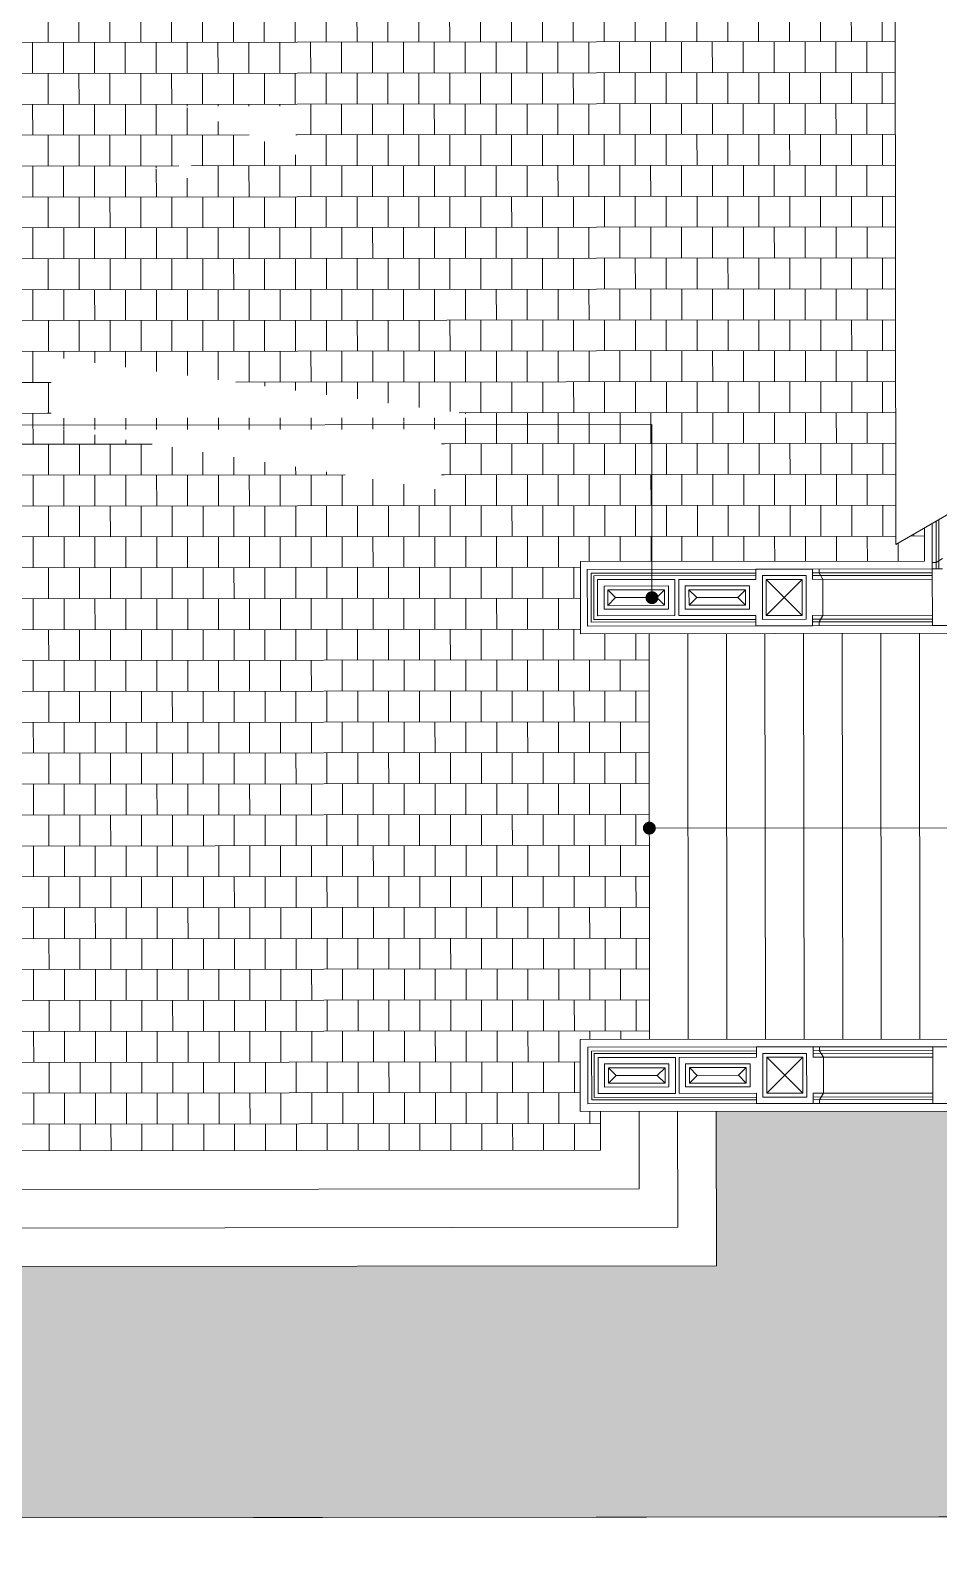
# Model space of a CAD drawing. Header units: millimetres. Extents: x 930469 to 1523124, y -120375 to 411163.
# Drawn here: x 1347996 to 1355053, y 109217 to 120963 of the extents above; entities that cross this region are included whole.
import ezdxf

# ---------------------------------------------------------------- set-up
doc = ezdxf.new("R2010")
doc.units = ezdxf.units.MM
doc.layers.get('0').update_dxf_attribs({"color": 8, "lineweight": 0})
for name, color, linetype, lineweight in [('A1-LÁT SÀN', 8, 'Continuous', 0), ('Dia vat', 8, 'Continuous', 0), ('Xref Landscape 48lythuongkiet 2020 06 01$0$01', 8, 'Continuous', 0), ('Xref Landscape 48lythuongkiet 2020 06 01$0$1', 8, 'Continuous', 0), ('Xref Landscape 48lythuongkiet 2020 06 01$0$BHATCH', 8, 'Continuous', 0), ('Xref Landscape 48lythuongkiet 2020 06 01$0$HATCH', 8, 'Continuous', 0), ('Xref Landscape 48lythuongkiet 2020 06 01$0$MANH', 8, 'Continuous', 0), ('Xref Landscape 48lythuongkiet 2020 06 01$0$NETTHAY', 8, 'Continuous', 0)]:
    doc.layers.add(name, color=color, linetype=linetype, lineweight=lineweight)

# ---------------------------------------------------------------- blocks, each defined once
blk = doc.blocks.new('Xref Landscape 48lythuongkiet 2020 06 01$0$45 LTK')
at = {"layer": 'Xref Landscape 48lythuongkiet 2020 06 01$0$HATCH'}
h = blk.add_hatch(dxfattribs=at)
h.set_pattern_fill('OPGACH04', color=256, scale=79.99999999999989, angle=-6.212020862233431e-17, style=0)
h.set_pattern_definition([(44.99999999999999, (-747057.9779961099, 478711.1090431203), (4.29101199017623e-14, 452.5483399593919), [960.0000000000038, -320.0000000000012]), (134.9999999999999, (-746831.7038279764, 478937.3832135201), (4.29101199017623e-14, 452.5483399593919), [959.9999999999974, -319.9999999999991])])
h.paths.add_polyline_path([(30645.21717822517, -3620.764974119083), (30700.00000047695, -3652.393849852378), (30700.00000047701, 354.9999928465695), (28749.99999976176, 354.999991892837), (28749.99999892712, -12485.0000000018), (30915.00000095356, -12485.0000081071), (30915.00000059622, -10534.9999985699), (30645.21717798733, -10535.00000572292)])
h.paths.add_polyline_path([(34490.00000083447, -10535.00000715349), (30915.00000059622, -10534.9999985699), (30915.00000095356, -12485.0000081071), (34490.00000262284, -12485.00000715337)])
h.paths.add_polyline_path([(38030.50000309979, -11735.00000333972), (36400.00000047695, -11735.00000572199), (36400.00000035798, -10535.00000667659), (34490.00000083447, -10535.00000715349), (34489.99999976181, -13685.00000000087), (38030.50000035716, -13684.99999380199)])
h.paths.add_polyline_path([(41905.50000059587, -11734.9999995231), (38030.50000309979, -11735.00000333972), (38030.50000035716, -13684.99999380199), (41905.50000143005, -13685.00000953709)])
h.paths.add_polyline_path([(45546.00000071511, -10534.9999947566), (43600.000001073, -10535.0000076298), (43599.99999976211, -11734.99999809399), (41905.50000059587, -11734.9999995231), (41905.50000143005, -13685.00000953709), (45546.0000008347, -13685.00000762934)])
h.paths.add_polyline_path([(49178.19607818144, -10535.00000763027), (45546.00000071511, -10534.9999947566), (45545.99999976193, -12485.00000524515), (49178.11417269739, -12484.99999952497)])
h.paths.add_polyline_path([(51249.99999928486, 354.9999990459182), (49300.00000095391, 354.9999938002438), (49299.99999892697, -3652.393845083134), (49354.78282320462, -3620.764973641315), (49354.7828224898, -10535.00000715296), (49178.19607818144, -10535.00000763027), (49178.11417269739, -12484.99999952497), (51250.00000286088, -12485.00000047771)])
h.paths.add_polyline_path([(51250.00000047678, 3394.99999952229), (54435.00000190755, 3394.999999044521), (54435.00000083444, 4145.000000475906), (50899.99999833104, 4144.999991892837), (50900.00000047692, 5345.000001906417), (49300.00000107309, 5344.999999999069), (49300.00000095391, 354.9999938002438), (51249.99999928486, 354.9999990459182)])
h.paths.add_polyline_path([(58865.00000071546, 5344.999998091778), (57984.99999856905, 5345.000002859684), (55285.00000238395, 5344.999990937358), (54434.99999999985, 5344.999995229824), (54435.00000190755, 3394.999999044521), (58864.99999904653, 3395.000000475033)])
h.paths.add_polyline_path([(63235.00000047704, 5344.999999999127), (62254.99999999971, 5344.999993802165), (59555.00000071526, 5344.999992844707), (58865.00000071546, 5344.999998091778), (58864.99999904653, 3395.000000475033), (63234.99999988088, 3394.999994753918)])
h.paths.add_polyline_path([(67105.00000059602, 5344.999991891964), (66525.00000309927, 5345.000001429638), (63825.00000143092, 5344.999993801175), (63235.00000047704, 5344.999999999127), (63234.99999988088, 3394.999994753918), (65155.00000238413, 3394.999997614475), (65154.99999976152, 354.9999966594041), (67105.00000095373, 354.9999980899156), (67105.00000155001, 1874.999998089857), (67105.0000005961, 3414.999992368801)])
h.paths.add_polyline_path([(68485.00000023821, -4.656612873077393e-10), (68359.99999928538, -6.678455974906683e-06), (67105.00000166925, -7.62939453125e-06), (67105.00000095373, 354.9999980899156), (65154.99999976152, 354.9999966594041), (65155.0000004771, -1950.000000001281), (68485.00000059634, -1950.000003338733)])
h.paths.add_polyline_path([(71254.99999999945, -7.153896149247885e-06), (69900.0000014308, -7.630267646163702e-06), (68485.00000023821, -4.656612873077393e-10), (68485.00000059634, -1950.000003338733), (71255.00000023833, -1949.999999049003)])
h.paths.add_polyline_path([(76585.00000071511, -2.863758709281683e-06), (74944.99999952334, -5.723792128264904e-06), (72245.0000016684, -8.107104804366827e-06), (71254.99999999945, -7.153896149247885e-06), (71255.00000023833, -1949.999999049003), (76585.00000000041, -1949.999992847384)])
h.paths.add_polyline_path([(79685.0000005961, -8.106173481792212e-06), (78830.00000035777, -5.723850335925817e-06), (77290.00000226503, -7.153430487960577e-06), (76585.00000071511, -2.863758709281683e-06), (76585.00000000041, -1949.999992847384), (79685.00000047637, -1949.999998093059)])
h.paths.add_polyline_path([(82035.00000095373, 354.9999928465695), (80085.00000166864, 355.000000475964), (80085.00000059587, -1.001352211460471e-05), (79685.0000005961, -8.106173481792212e-06), (79685.00000047637, -1949.999998093059), (82034.99999904638, -1950.000007154304)])
h.paths.add_polyline_path([(82035.00000047655, 5844.999994753511), (81585.0000007152, 5844.999992846628), (81585.00000095376, 3774.999992844765), (81365.00000226477, 3774.999992370664), (81365.00000047684, 3994.999993323348), (80085.0000025031, 3994.999991892953), (80085.00000059619, 2134.99999284657), (80085.00000166864, 355.000000475964), (82035.00000095373, 354.9999928465695)])
h.paths.add_polyline_path([(80183.42860436445, 3104.999998569605, -1), (80883.42860519877, 3104.99998951063, -1)], flags=16)
h.paths.add_polyline_path([(82035.00000190717, 9174.99999284657), (81585.0000023839, 9174.999992369674), (81585.0000007152, 5844.999992846628), (82035.00000047655, 5844.999994753511)])
h.paths.add_polyline_path([(82034.9999995229, 14145.00000142964), (80084.99999976132, 14144.99999999913), (80085.00000011874, 13007.49999952037), (80084.99999868809, 11055), (81364.99999952345, 11054.99999236967), (81364.99999988114, 11275.00000238331), (81585.00000059546, 11274.99999999907), (81585.0000023839, 9174.999992369674), (82035.00000190717, 9174.99999284657)])
h.paths.add_polyline_path([(82035.00000047713, 19114.99999046233), (81585.00000023827, 19114.99999713717), (81584.99999916521, 17014.99999332346), (81365.00000143016, 17014.99999475479), (81365.00000262287, 17234.99999380024), (80085.0000019068, 17235.00000190648), (80084.99999940372, 15282.49999475211), (80084.99999976132, 14144.99999999913), (82034.9999995229, 14145.00000142964)])
h.paths.add_polyline_path([(82035.00000274193, 22444.99999570753), (81585.00000238416, 22444.99999713805), (81585.00000023827, 19114.99999713717), (82035.00000047713, 19114.99999046233)])
h.paths.add_polyline_path([(82035.00000047658, 27889.999994752), (80085.00000035734, 27889.99999332428), (80085.00000000026, 26109.99999999814), (80085.00000107259, 24294.99999332154), (81365.00000047727, 24294.99999332434), (81365.0000009537, 24514.99999379931), (81585.0000005961, 24515.00000142964), (81585.00000238416, 22444.99999713805), (82035.00000274193, 22444.99999570753)])
h.paths.add_polyline_path([(80889.35903334562, 25172.65819787892, -1), (80189.35903251162, 25172.65818691166, -1)], flags=16)
h.paths.add_polyline_path([(82034.99999988088, 28994.99999284936), (79684.99999904624, 28994.99999141518), (79684.9999998807, 28244.999991416), (80085.00000023856, 28244.99999475392), (80085.00000035734, 27889.99999332428), (82035.00000047658, 27889.999994752)])
h.paths.add_polyline_path([(82035.00000035783, 30194.999991416), (79685.00000047678, 30195.00000190648), (79684.99999904624, 28994.99999141518), (82034.99999988088, 28994.99999284936)])
h.paths.add_polyline_path([(79685.00000047678, 30195.00000190648), (76585.00000226515, 30194.99999999866), (76584.99999964243, 28994.99999904545), (77979.57641458468, 28994.99999284471, -0.3117217144863974), (78377.33631551237, 28994.99999189103), (79684.99999904624, 28994.99999141518)])
h.paths.add_polyline_path([(79684.99999904624, 28994.99999141518), (78377.33631551237, 28994.99999189103, -0.2464251169534145), (78528.45636487048, 28706.99520111002, -1), (77828.45636689704, 28706.99519252684, -0.2464251169533241), (77979.57641458468, 28994.99999284471), (76584.99999964243, 28994.99999904545), (76585.00000023816, 28244.99999141699), (77290.00000000026, 28244.99999999913), (78829.99999976138, 28244.99999427801), (79684.9999998807, 28244.999991416)])
h.paths.add_polyline_path([(76585.00000226515, 30194.99999999866), (71255.00000083458, 30195.00000095187), (71255.00000262275, 28994.99999236973), (73400.93852102739, 28994.99999284564, -0.3117217145117872), (73798.69842135874, 28994.99999952223), (76584.99999964243, 28994.99999904545)])
h.paths.add_polyline_path([(76584.99999964243, 28994.99999904545), (73798.69842135874, 28994.99999952223, -0.2464251169410799), (73949.81847155085, 28706.99519872578, -1), (73249.81847083603, 28706.9951915741, -0.2464251169409896), (73400.93852102739, 28994.99999284564), (71255.00000262275, 28994.99999236973), (71255.00000083426, 28244.99999999866), (72245.00000083461, 28244.99999952182), (74945.0000010728, 28244.99999904359), (76585.00000023816, 28244.99999141699)])
h.paths.add_polyline_path([(71255.00000083458, 30195.00000095187), (68484.99999988059, 30194.99999570852), (68485.0000007152, 28995.0000004769), (69049.57641518154, 28994.99999427708, -0.3117217144605641), (69447.33631753936, 28995.00000095234), (71255.00000262275, 28994.99999236973)])
h.paths.add_polyline_path([(71255.00000262275, 28994.99999236973), (69447.33631753936, 28995.00000095234, -0.2464251169658394), (69598.45636725405, 28706.99519872526, -1), (68898.45636379701, 28706.99519157136, -0.2464251169657491), (69049.57641518154, 28994.99999427708), (68485.0000007152, 28995.0000004769), (68485.0000015496, 28245.00000143057), (69900.00000107317, 28244.99999904545), (71255.00000083426, 28244.99999999866)])
h.paths.add_polyline_path([(68484.99999988059, 30194.99999570852), (65154.99999988038, 30194.99999999913), (65155.00000083432, 28994.99999380024), (68485.0000007152, 28995.0000004769)])
h.paths.add_polyline_path([(68485.0000007152, 28995.0000004769), (65155.00000083432, 28994.99999380024), (65155.00000059622, 27890.00000047637), (67105.00000143072, 27889.99999189097), (67105.00000023856, 28244.99999189284), (68360.00000202685, 28244.99999284651), (68485.0000015496, 28245.00000143057)])
h.paths.add_polyline_path([(67105.0000022653, 24769.99999475392), (66015.00000000067, 24769.99999523076), (66015.00000035798, 27149.99999475339), (67105.0000013116, 27149.99999332434), (67105.00000143072, 27889.99999189097), (65155.00000059622, 27890.00000047637), (65155.00000011903, 24904.99999427708), (63235.00000047716, 24904.99999999913), (63235.00000071546, 22944.99999332341), (63824.99999928495, 22944.99999236967), (66525.00000047643, 22945.00000047596), (67105.00000107309, 22944.99999284605)])
h.paths.add_polyline_path([(65529.81847059759, 23450.141888618, -1), (64829.81847095449, 23450.14189100178, -1)], flags=16)
h.paths.add_polyline_path([(63235.00000047716, 24904.99999999913), (58864.99999964269, 24905.00000429066), (58865.00000250337, 22944.9999961853), (59555.00000035783, 22945.00000095181), (62255.00000035772, 22944.99999332341), (63235.00000071546, 22944.99999332341)])
h.paths.add_polyline_path([(61259.81847119387, 23450.14188861853, -1), (60559.81847083609, 23450.14188909443, -1)], flags=16)
h.paths.add_polyline_path([(58864.99999964269, 24905.00000429066), (54435.00000143037, 24904.99999141699), (54435.00000059613, 22944.99999284564), (55284.99999928489, 22944.99999475345), (57984.99999988053, 22944.99999999726), (58865.00000250337, 22944.9999961853)])
h.paths.add_polyline_path([(56989.81847023984, 23450.14188718621, -1), (56289.81847131252, 23450.14189052314, -1)], flags=16)
h.paths.add_polyline_path([(54435.00000143037, 24904.99999141699), (52530.00000000017, 24904.99999475392), (52529.99999916559, 27890.00000572018), (50579.99999952267, 27890.00000047591), (50579.99999868849, 27804.9999928461), (50579.99999988099, 26264.99999999726), (50580.00000143045, 25844.99999618263), (51795.00000000032, 25844.99999284651), (51795.00000119206, 23464.99999284657), (50580.00000047669, 23464.99999141792), (50579.99999892685, 22944.99999999913), (51015.00000035783, 22944.99999809172), (53715.00000083432, 22944.99999236927), (54435.00000059613, 22944.99999284564)])
h.paths.add_polyline_path([(52719.81846976303, 23450.1419014922, -1), (52019.81847059712, 23450.14188957133, -1)], flags=16)
h.paths.add_polyline_path([(50693.92216193685, 27041.24148130516, -1), (51393.9221622948, 27041.24149083998, -1)], flags=16)
h.paths.add_polyline_path([(52530.00000000012, 28994.99999332253), (50579.99999976176, 28994.99999379937), (50579.99999952267, 27890.00000047591), (52529.99999916559, 27890.00000572018)])
h.paths.add_polyline_path([(52530.00000095362, 31264.99999713904), (49179.95178115397, 31264.9999966608), (49179.93287861333, 30814.99999380019), (50325.0000001193, 30814.99999761395), (50325.00000178843, 30594.9999999982), (50105.00000107274, 30595.00000095187), (50105.00000131139, 29315.00000190455), (50580.00000011918, 29314.99999236787), (50579.99999976176, 28994.99999379937), (52530.00000000012, 28994.99999332253)])
h.paths.add_polyline_path([(49179.95178115397, 31264.9999966608), (45546.00000047634, 31264.99999427708), (45545.99999999985, 30814.99999284465), (49179.93287861333, 30814.99999380019)])
h.paths.add_polyline_path([(48793.71428620804, 2584.964098452649), (49356.28571629507, 2584.964091300091), (49356.28571438752, 2254.964087008557), (48793.71428620836, 2254.964087485452)], flags=9)
h.paths.add_polyline_path([(80216.97514414781, 2837.232620714814), (80847.84192573998, 2837.23261117941), (80847.84192574042, 3362.232615470013), (80216.97514307499, 3362.232615945453)], flags=24)
h.paths.add_polyline_path([(80222.90556967189, 24904.89080715273), (80853.77235364923, 24904.89081477845), (80853.77235400624, 25429.89080381306), (80222.90556943428, 25429.89081430255)], flags=24)
h.paths.add_polyline_path([(64920.05529081795, 23182.37452173146), (65428.38862371453, 23182.37451505481), (65428.38862419114, 23707.37451743992), (64920.05529200996, 23707.37451124104)], flags=24)
h.paths.add_polyline_path([(60650.05529165297, 23182.37450933416), (61158.38862168809, 23182.37451743992), (61158.38862502589, 23707.37450933375), (60650.05529117581, 23707.37451982312)], flags=24)
h.paths.add_polyline_path([(56380.05529057977, 23182.37451887131), (56888.38862383409, 23182.37451219565), (56888.3886252644, 23707.37451839499), (56380.05529046076, 23707.37451696303)], flags=24)
h.paths.add_polyline_path([(52110.0552914142, 23182.37450838095), (52618.38862276048, 23182.37451648724), (52618.38862419137, 23707.37450885499), (52110.05529129488, 23707.37451696309)], flags=24)
h.paths.add_polyline_path([(50727.46869957476, 26773.47410106525), (51355.80203330479, 26773.47410583362), (51355.8020331859, 27298.47410154255), (50727.4686996933, 27298.47410821822)], flags=24)
h = blk.add_hatch(dxfattribs=at)
h.set_pattern_fill('LATSAN08', color=256, scale=39.99999999999994, angle=-6.212020862233431e-17, style=0)
h.set_pattern_definition([(359.9999999999999, (-747057.9779961099, 478711.1090431203), (-1.404432126150823e-14, 240.0000000000007), []), (90, (-747057.9779961099, 478711.1090431203), (-119.9999999999999, 239.9999999999997), [239.9999999999995, -239.9999999999995])])
h.paths.add_polyline_path([(38030.49999964278, 4674.99999284558), (37355.00000071537, 4674.999992844707), (35814.99999856978, 4674.999997613952), (34999.99999976152, 4675.000004770234), (34999.99999999948, 354.9999928465113), (38030.50000095373, 354.9999942789436)])
edge = h.paths.add_edge_path(flags=16)
edge.add_arc((36584.99999916542, 4225.560914515983), 90.45975316650579, -0.06106569006640219, 359.9389343099336)
h.paths.add_polyline_path([(41905.50000071508, 4674.999992369732), (40750.00000011892, 4674.999996183498), (39532.06728792202, 4675.00000619702), (39532.06728625298, 354.9999947543838), (41905.49999999959, 354.9999976130784)])
h.paths.add_polyline_path([(45000.00000250351, 4674.999992844649), (44185.00000274141, 4674.999994754791), (42645.00000011938, 4675.000000953325), (41905.50000071508, 4674.999992369732), (41905.49999999959, 354.9999976130784), (45000.00000047695, 354.9999938011752)])
edge = h.paths.add_edge_path(flags=16)
edge.add_arc((43415.00000083429, 4225.56091260683), 350.0000000002909, -0.06106569006640219, 359.9389343099336)
h.paths.add_polyline_path([(44999.99999999994, -88.43584394548088), (41905.50000011921, -88.43585443717893), (41905.50000095367, -5200.076312542311), (43104.50869798678, -5200.076311114652), (43104.50869810604, -6264.782822134846), (45222.91512811196, -6264.782828808704), (45222.91512870742, -6006.299897671619), (44999.99999988062, -6135.000001430919)])
h.paths.add_polyline_path([(41905.49999999959, 354.9999976130784), (39532.06728625298, 354.9999947543838), (39532.06728684885, -88.43585300631821), (41905.50000011921, -88.43585443717893)])
h.paths.add_polyline_path([(39532.06728625298, 354.9999947543838), (38030.50000095373, 354.9999942789436), (38030.5000008347, -88.43584871472558), (39532.06728684885, -88.43585300631821)])
h.paths.add_polyline_path([(38030.5000008347, -88.43584871472558), (35000.00000035734, -88.43585443624761), (35000.00000119169, -6135.000006199698), (34777.08487260336, -6006.299893380492), (34777.08487331838, -6264.782816411869), (36895.49130153685, -6264.782822132984), (36895.49130153633, -5200.076307774463), (38030.50000095373, -5200.076309681754)])
h.paths.add_polyline_path([(41905.50000095367, -5200.076312542311), (39532.06728780293, -5200.076311113313), (39532.06728613388, -10835.00000762887), (41905.49999988108, -10835.00000763021)])
edge = h.paths.add_edge_path()
edge.add_line((43082.48077201878, -6824.348473548307), (42550.00000047707, -6824.348467350804))
edge.add_line((42550.00000047701, -6824.348467350879), (42550.00000035766, -6264.782827855055))
edge.add_line((42550.00000035774, -6264.78282785503), (43104.50869810604, -6264.782822134824))
edge.add_line((43104.50869810604, -6264.782822134846), (43104.50869798685, -5200.076311114673))
edge.add_line((43104.50869798678, -5200.076311114652), (41905.50000095363, -5200.076312542352))
edge.add_line((41905.50000095367, -5200.076312542311), (41905.49999988112, -10835.00000763023))
edge.add_line((41905.49999988108, -10835.00000763021), (42700.00000035745, -10835.00000715338))
edge.add_line((42700.00000035745, -10835.00000715343), (42700.00000035768, -10535.00000429237))
edge.add_line((42700.00000035774, -10535.00000429241), (42542.69795084011, -10535.00000524469))
edge.add_line((42542.69795084011, -10535.00000524474), (42542.69795036338, -9975.434364319772))
edge.add_line((42542.69795036333, -9975.434364319663), (43082.48077213782, -9975.434351445081))
edge.add_line((43082.48077213787, -9975.434351445117), (43082.48077178049, -8360.000002384162))
edge.add_arc((43082.48077046848, -8335.00000393379), 24.99999845032607, 180.000003007464, 270.0000030067803, ccw=False)
edge.add_arc((43082.48077094485, -8335.000007034687), 24.99999892668925, 89.99999590066483, 179.9999959006981, ccw=False)
edge.add_line((43082.48077273357, -8310.000008107978), (43082.48077201876, -6824.348473548331))
edge = h.paths.add_edge_path()
edge.add_line((38030.50000095373, -5200.076309681754), (36895.49130153627, -5200.076307774415))
edge.add_line((36895.49130153633, -5200.076307774463), (36895.49130153689, -6264.782822132954))
edge.add_line((36895.49130153685, -6264.782822132984), (37450.00000107281, -6264.782830239244))
edge.add_line((37450.00000107288, -6264.782830239215), (37450.00000131143, -6824.348471164166))
edge.add_line((37450.00000131142, -6824.34847116418), (36917.51922857806, -6824.348464488918))
edge.add_line((36917.51922857802, -6824.348464488925), (36917.51922964986, -8309.99999523437))
edge.add_arc((36917.51922357036, -8335.00000107591), 25.00000584152001, -1.3932923820902943e-05, 89.99998606684278, ccw=False)
edge.add_arc((36917.51922959188, -8335.000004948757), 24.99999982001579, -90.00000505701041, -5.056977101958182e-06, ccw=False)
edge.add_line((36917.51922738535, -8360.00000476872), (36917.51922893528, -9975.434355261634))
edge.add_line((36917.51922893542, -9975.434355261736), (37457.30205106778, -9975.434362412378))
edge.add_line((37457.3020510677, -9975.434362412314), (37457.30205202127, -10534.9999961861))
edge.add_line((37457.30205202126, -10534.99999618612), (37299.99999999997, -10534.9999999999))
edge.add_line((37300, -10534.99999999994), (37300.00000035764, -10835.00000477106))
edge.add_line((37300.00000035763, -10835.00000477111), (38030.5000002388, -10835.0000066766))
edge.add_line((38030.50000023877, -10835.00000667659), (38030.50000095375, -5200.076309681819))
h.paths.add_polyline_path([(39532.06728780293, -5200.076311113313), (38030.50000095373, -5200.076309681754), (38030.50000023877, -10835.00000667659), (39532.06728613388, -10835.00000762887)])
h.paths.add_polyline_path([(39532.06728792202, 4675.00000619702), (39250.00000190747, 4674.999993801175), (38030.49999964278, 4674.99999284558), (38030.50000095373, 354.9999942789436), (39532.06728625298, 354.9999947543838)])
h.paths.add_polyline_path([(38030.50000095373, 354.9999942789436), (34999.99999999948, 354.9999928465113), (35000.00000035734, -88.43585443624761), (38030.5000008347, -88.43584871472558)])
h.paths.add_polyline_path([(41905.50000011921, -88.43585443717893), (39532.06728684885, -88.43585300631821), (39532.06728661037, -3203.558174135047), (39624.30707395083, -3203.558176993334), (39532.06728649209, -3242.061785221973), (39532.06728780293, -5200.076311113313), (41905.50000095367, -5200.076312542311)])
h.paths.add_polyline_path([(39532.06728684885, -88.43585300631821), (38030.5000008347, -88.43584871472558), (38030.50000095373, -5200.076309681754), (39532.06728780293, -5200.076311113313), (39532.06728601479, -3282.955156328098), (39434.10256087786, -3282.95514536032), (39243.89804649341, -3203.558174611942), (39434.10255920904, -3203.55817985622), (39434.10255789745, -3131.483313561825), (39532.06728673028, -3131.483315944555)])
edge = h.paths.add_edge_path(flags=16)
edge.add_line((36268.53056119493, 4456.119140604511), (36896.86389454902, 4456.119140607826))
edge.add_line((36896.87987315637, 3957.793533323857), (36896.87987316785, 4482.793533387508))
edge.add_line((36896.87987148791, 4482.793544291577), (36268.54653813381, 4482.793544288262))
edge.add_line((36861.81333834591, 4482.161235670326), (36861.81333833442, 3957.161235606674))
edge = h.paths.add_edge_path(flags=16)
edge.add_line((39567.85714376008, 2584.964086530847), (40432.14285806054, 2584.964086743283))
edge.add_line((40432.14285886299, 2584.964089392743), (40432.14285884269, 2254.964089552316))
edge.add_line((40432.48375048797, 2574.810755685787), (39568.1980361875, 2574.81075547335))
edge.add_line((40410.84469013655, 2254.065639448876), (40410.84469015686, 2584.065639289302))
h.paths.add_polyline_path([(43098.54653847218, 3957.793534752971), (43726.8798731569, 3957.7935428606), (43726.87987196457, 4482.793531894742), (43098.54654025997, 4482.793533323857)], flags=16)
edge = h.paths.add_edge_path()
edge.add_line((38518.1934460543, -5235.406755222066), (41495.52677936073, -5235.406755127421))
edge.add_line((41495.02600717591, -5705.262370588607), (41495.02600717574, -5170.976656361645))
edge.add_line((41495.0260066982, -5170.976665019931), (38517.69267339177, -5170.976665114576))
edge.add_line((41470.33303650317, -5174.123578200757), (41470.33303650334, -5708.409292427719))
edge = h.paths.add_edge_path()
edge.add_line((38408.40740752238, -5215.622019291332), (41878.64550272339, -5215.622019440141))
edge.add_line((38438.44040395552, -5211.955455465824), (38438.44040397237, -4669.812598485321))
edge.add_line((41878.14204368816, -5145.857677066757), (38407.90394848715, -5145.857676917947))
edge.add_line((38408.40740740334, -4673.479164601245), (38408.4074073865, -5215.622021581748))
edge = h.paths.add_edge_path()
edge.add_line((39468.20810790954, -2725.365269280854), (40353.44620319639, -2725.365269269323))
edge.add_line((40353.04195189499, -3104.660176755802), (40353.04195193594, -2711.803033955599))
edge.add_line((40353.04195213312, -2711.803036213852), (39467.80385684627, -2711.803036225383))
edge.add_line((40342.11561854382, -2712.73487143463), (40342.11561850287, -3105.592014234833))
h = blk.add_hatch(dxfattribs=at)
h.set_pattern_fill('LATSAN09', color=256, scale=99.9999999999996, angle=-6.212020862233431e-17, style=0)
h.set_pattern_definition([(359.9999999999999, (-747057.9779961099, 478711.1090431203), (3.699263118051022e-13, 599.9999999999994), []), (90, (-747057.9779961099, 478711.1090431203), (-599.9999999999994, 3.699263118051022e-13), [])])
h.paths.add_polyline_path([(400.0000017876737, -4064.62283134734), (-34.99999916623347, -3956.864024162234), (-34.99999916541856, -2200.00000667799), (-2199.999999880674, -2200.000010013522), (-2199.999997854, -5279.341140271106), (400.0000002384768, -5923.416790963092)])
h.paths.add_polyline_path([(3500.000000238419, -4832.559192658809), (400.0000017876737, -4064.62283134734), (400.0000002384768, -5923.416790963092), (3500.000002027082, -6691.353160857165)])
h.paths.add_polyline_path([(8830.000000000175, -6152.914296152012), (3500.000000238419, -4832.559192658809), (3500.000002027082, -6691.353160857165), (8829.999999999709, -8011.708255290927)])
h.paths.add_polyline_path([(11600.00000143063, -6839.10259342374), (8830.000000000175, -6152.914296152012), (8829.999999999709, -8011.708255290927), (11600.0000014308, -8697.89655208675)])
h.paths.add_polyline_path([(12580.00000047695, -7081.869562148931), (11600.00000143063, -6839.10259342374), (11600.0000014308, -8697.89655208675), (12580.00000047643, -8940.663531304279)])
h.paths.add_polyline_path([(16939.99999988102, 354.9999933234067), (15095.00000047643, 355.0000009528012), (15095.00000059564, -6554.736118794826, -0.487264403048862), (13978.59191536839, -7428.330721856037), (12580.00000047695, -7081.869562148931), (12580.00000047643, -8940.663531304279), (16940.0000004773, -10020.72886562621)])
h.paths.add_polyline_path([(16940.00000107271, 3144.999994277081), (15094.99999964243, 3145.000000475964), (15095.00000047643, 355.0000009528012), (16939.99999988102, 354.9999933234067)])
h.paths.add_polyline_path([(21095.00000059628, 3144.99999284657), (16940.00000107271, 3144.999994277081), (16939.99999988102, 354.9999933234067), (21095.00000214635, 354.9999952307553)])
h.paths.add_polyline_path([(21095.00000214635, 354.9999952307553), (16939.99999988102, 354.9999933234067), (16940.0000004773, -10020.72886562621), (20843.63751792879, -10987.74343538459), (20817.18764114351, -11094.51611709682), (21095.000000239, -11163.33617734903), (21095.00000083511, -5797.275034428516), (20393.63751876308, -6498.637526036182), (17895.00000262307, -6498.637523174169), (16995.00000143092, -5598.637523651007), (16995.00000011944, -3100.000007630268), (17895.00000119186, -2200.000000000815), (20393.63751935976, -2200.000001431385), (21094.99999988097, -2901.362491131644)])
h.paths.add_polyline_path([(25680.00000107323, 355.0000057211728), (21095.00000214635, 354.9999952307553), (21094.99999988097, -2901.362491131644), (21293.63751649845, -3100.000006674672), (21293.63751804829, -5598.637517929426), (21095.00000083511, -5797.275034428516), (21095.000000239, -11163.33617734903), (25680.0000004769, -12299.13883447548)])
h.paths.add_polyline_path([(25679.99999999953, 3144.99999284657), (21095.00000059628, 3144.99999284657), (21095.00000214635, 354.9999952307553), (25680.00000107323, 355.0000057211728)])
h.paths.add_polyline_path([(28500.00000238378, 3145.000003812893), (25679.99999999953, 3144.99999284657), (25680.00000107323, 355.0000057211728), (28499.99999988091, 354.9999980926514)])
h.paths.add_polyline_path([(28499.99999988091, 354.9999980926514), (25680.00000107323, 355.0000057211728), (25680.0000004769, -12299.13883447548), (28500.00000000012, -12997.71320247644)])
h.paths.add_polyline_path([(54434.9999997612, 354.999993324338), (51500.00000000009, 354.9999909401522), (51500.00000035774, -12997.71320200054), (54435.00000154958, -12270.65087413881)])
h.paths.add_polyline_path([(54435.00000095411, 3144.999990936893), (51499.99999988073, 3144.999999999069), (51500.00000000009, 354.9999909401522), (54434.9999997612, 354.999993324338)])
h.paths.add_polyline_path([(58865.00000083499, 3145.000000476895), (54435.00000095411, 3144.999990936893), (54434.9999997612, 354.999993324338), (58865.00000047692, 354.9999999991269)])
h.paths.add_polyline_path([(58706.36248397848, -3100.000005247013), (58865.00000035806, -2941.362488271145), (58865.00000047692, 354.9999999991269), (54434.9999997612, 354.999993324338), (54435.00000154958, -12270.65087413881), (58865.0000027421, -11173.24504089344), (58865.00000011871, -5757.275041581597), (58706.36248290545, -5598.637516977673)])
h.paths.add_polyline_path([(63235.00000071546, 3145.000002858753), (58865.00000083499, 3145.000000476895), (58865.00000047692, 354.9999999991269), (63235.00000047646, 354.9999914151267)])
h.paths.add_polyline_path([(63235.00000047646, 354.9999914151267), (58865.00000047692, 354.9999999991269), (58865.00000035806, -2941.362488271145), (59606.36248397848, -2200.000006676535), (62105.00000059634, -2200.000005244685), (63005.00000059567, -3100.000000000873), (63005.00000035804, -5598.63752555981), (62105.00000083432, -6498.637509823719), (59606.36248481297, -6498.637521744648), (58865.00000011871, -5757.275041581597), (58865.0000027421, -11173.24504089344), (59182.81236028683, -11094.51611614309), (59156.36248350103, -10987.74342918431), (63234.99999904653, -9977.377613069373)])
h.paths.add_polyline_path([(68485.0000021453, -6818.046268940845), (66021.40808582294, -7428.330725672131, -0.4872644030488623), (64905.00000047704, -6554.73611211864), (64905.00000035745, 354.9999999991269), (63235.00000047646, 354.9999914151267), (63234.99999904653, -9977.377613069373), (68485.00000214545, -8676.840226175147)])
h.paths.add_polyline_path([(64905.00000000032, 3144.999993323814), (63235.00000071546, 3145.000002858753), (63235.00000047646, 354.9999914151267), (64905.00000035745, 354.9999999991269)])
h.paths.add_polyline_path([(71255.00000047687, -6131.857972624653), (68485.0000021453, -6818.046268940845), (68485.00000214545, -8676.840226175147), (71255.00000047724, -7990.651929377578)])
h.paths.add_polyline_path([(76585.00000250342, -4811.502879622334), (71255.00000047687, -6131.857972624653), (71255.00000047724, -7990.651929377578), (76585.00000059587, -6670.296838761191)])
h.paths.add_polyline_path([(79685.00000023853, -4043.566519263142), (76585.00000250342, -4811.502879622334), (76585.00000059587, -6670.296838761191), (79190.19918501363, -6024.933230877854), (79684.99999856937, -5654.725269318966)])
h.paths.add_polyline_path([(82284.9999985692, -2200.000009538082), (80035.00000083444, -2200.000007629336), (80035.0000002379, -3956.864021303132), (79685.00000023853, -4043.566519263142), (79684.99999856937, -5654.725269318966), (82285.00000047652, -3709.41586160654)])
h.paths.add_polyline_path([(19164.02641022211, -7225.799880027713), (20680.69307720708, -7225.799881461018), (20680.69307696831, -6618.65701103484), (19164.02641165286, -6618.657022000174)], flags=24)
h.paths.add_polyline_path([(59258.59263944603, -7225.799876691308), (60775.259304643, -7225.799876690784), (60775.25930440435, -6618.657023907523), (59258.59263694342, -6618.657021048421)], flags=24)
at = {"layer": 'Xref Landscape 48lythuongkiet 2020 06 01$0$01'}
for points in [[(44999.99999988062, -6135.000001430919), (47230.71796834443, -4847.094381333271), (47320.30853223766, -4922.269797802786), (47279.69146776176, -4691.918974400498), (47369.28203499294, -4767.094390870014), (49354.78282320462, -3620.764973641315)], [(43912.48077297193, -6404.565651896351), (43912.48077428335, -6324.56564188184), (44352.48077082593, -6324.565653325932), (44352.48077142256, -6404.565651894489)], [(45642.69795095941, -6324.56563854398), (45722.69794905192, -6324.565649034339), (45722.69794952867, -6764.565644266084), (45282.69794976653, -6764.565644264687), (45282.69794964802, -6324.56565141771), (45362.69794785994, -6324.565649510361)], [(44352.48077142256, -6684.56563854398), (44352.48077332962, -6764.565650940815), (43912.48077213782, -6764.565649512631), (43912.48077321023, -6684.565652370453)], [(44352.480772376, -10115.21718645084), (44352.48077166063, -10035.21717738913), (43912.48077034979, -10035.21718025295), (43912.48077189934, -10115.21718502039)], [(45722.69794773991, -10115.21717595955), (45722.69794893239, -10035.21718311583), (45282.69795215153, -10035.21718025481), (45282.69795012474, -10475.21717739099), (45722.69794976705, -10475.21717977611), (45722.69795000527, -10395.21717786969)], [(43912.48077213811, -10395.21718931472), (43912.48077237624, -10475.21718501946), (44352.48077189928, -10475.21718502033), (44352.48077273357, -10395.21718693007)]]:
    blk.add_lwpolyline(points, dxfattribs=at)
at = {"layer": 'Xref Landscape 48lythuongkiet 2020 06 01$0$1', "const_width": 49.9999999999998}
for points in [[(43129.50869929721, -6545.23599624628, -1), (43079.50869798689, -6545.235996247677, -1)], [(43107.48077201872, -8335.000006676593, -1), (43057.4807720182, -8335.000005246024, -1)]]:
    blk.add_lwpolyline(points, format="xyb", close=True, dxfattribs=at)
at = {"layer": 'Xref Landscape 48lythuongkiet 2020 06 01$0$BHATCH'}
for p, q in [((45282.69795179396, -5971.78426408855), (45282.69794964802, -6324.56565141771)), ((45312.69794964785, -5954.463759423117), (45312.6979498865, -6324.565651417244)), ((45332.69794988626, -5942.916748523654), (45332.69795012445, -6324.565649512224)), ((42602.48077201837, -6324.565649989061), (43912.48077428335, -6324.56564188184)), ((42602.48077142244, -6764.565644265153), (42602.48077201837, -6324.565649989061)), ((45282.69794964802, -6324.56565141771), (44352.48077082593, -6324.565653325932)), ((44402.4807715416, -6354.565651893558), (44402.48077178013, -6324.565644265094)), ((45312.69794797874, -6274.565650939941), (45282.6979502443, -6274.565652847232)), ((45312.69794797874, -6274.565650939941), (45362.69794917083, -6244.56564474199)), ((43912.48077166051, -6354.565649509372), (42632.48077082605, -6354.565651417652)), ((42632.48077142227, -6734.565651894489), (42632.48077082605, -6354.565651417652)), ((42652.48077201849, -6714.565651417652), (42652.48077249492, -6374.565647125128)), ((43912.48077189882, -6374.565650939883), (42652.48077249492, -6374.565647125128)), ((43992.48077213811, -6684.565650942677), (44272.48077285313, -6404.565646172909)), ((43992.48077201861, -6404.565650465782), (44272.48077142233, -6684.565647127049)), ((45282.69795024407, -6354.565650463919), (44352.48077189887, -6354.565648079792)), ((45282.69795107865, -6374.565650463919), (44352.48077213758, -6374.565651417593)), ((44402.4807715416, -6354.565651893558), (44432.48077356862, -6404.565648556629)), ((44432.48077356862, -6404.565648556629), (44432.4807738068, -6684.56564998714)), ((42822.48077130271, -6544.565649033466), (42762.48077344889, -6484.565642836038)), ((42762.4807717799, -6604.565638066211), (42822.48077130271, -6544.565649033466)), ((42822.48077130271, -6544.565649033466), (43142.48077452159, -6544.565649032535)), ((43142.48077452159, -6544.565649032535), (43202.48077201855, -6484.565650938952)), ((43202.48077142192, -6604.565651894489), (43142.48077452159, -6544.565649032535)), ((43452.48077178007, -6544.565645217896), (43392.48077189951, -6484.565644265094)), ((43392.48077392613, -6604.565650942619), (43452.48077178007, -6544.565645217896)), ((43772.48077249544, -6544.565650464036), (43452.48077178007, -6544.565645217896)), ((43772.48077249544, -6544.565650464036), (43832.48077178025, -6484.565645218245)), ((43832.4807704686, -6604.565649988013), (43772.48077249544, -6544.565650464036)), ((44402.48076963401, -6734.565651417593), (44432.4807738068, -6684.56564998714)), ((43912.48077213782, -6764.565649512631), (42602.48077142244, -6764.565644265153)), ((43912.48077166069, -6734.565651415789), (42632.48077142227, -6734.565651894489)), ((43912.480770469, -6714.565639496723), (42652.48077201849, -6714.565651417652)), ((45282.69794976671, -6714.565650939883), (44352.48077154171, -6714.565652370336)), ((45282.69794988632, -6734.565650940815), (44352.48077261483, -6734.565648556571)), ((45282.69794976653, -6764.565644264687), (44352.48077332962, -6764.565650940815)), ((44402.48076963401, -6734.565651417593), (44402.4807717799, -6764.565651893558)), ((42602.48077082686, -10035.21718454262), (42602.48077285266, -10475.21718406898)), ((43912.48077034979, -10035.21718025295), (42602.48077082686, -10035.21718454262)), ((42632.48077142227, -10065.21717786876), (42632.48077189917, -10445.21718359087)), ((43912.48077154177, -10065.21717834752), (42632.48077142227, -10065.21717786876)), ((42652.48077070713, -10085.21718454541), (42652.48077344918, -10425.21718454448)), ((43912.48077189934, -10085.21718454448), (42652.48077070713, -10085.21718454541)), ((45282.69795215153, -10035.21718025481), (44352.48077166063, -10035.21717738913)), ((45282.69794929051, -10065.21718502219), (44352.48077082651, -10065.21718311583)), ((45282.69795036281, -10085.2171769141), (44352.48077154154, -10085.21718502138)), ((44402.48077225708, -10065.21717787068), (44402.4807715416, -10035.21718168393)), ((44402.48077225708, -10065.21717787068), (44432.48077201878, -10115.21718311304)), ((42762.48077189969, -10195.21718501952), (42822.48077237624, -10255.21718502126)), ((43202.48077285325, -10195.21717834554), (43142.48077106511, -10255.21718502312)), ((43392.48077166086, -10195.21717786876), (43452.48077189882, -10255.21718216123)), ((43832.4807722565, -10195.21718549862), (43772.48077142186, -10255.21718311391)), ((43992.48077309167, -10115.21717929887), (44272.48077166092, -10395.21718502318)), ((43992.48077332991, -10395.21718025382), (44272.4807736873, -10115.2171854981)), ((44432.4807698729, -10395.21718502126), (44432.48077201878, -10115.21718311304)), ((42822.48077237624, -10255.21718502126), (42762.4807714221, -10315.21718597499)), ((42822.48077237624, -10255.21718502126), (43142.48077106511, -10255.21718502312)), ((43142.48077106511, -10255.21718502312), (43202.48077213787, -10315.21717310225)), ((43452.48077189882, -10255.21718216123), (43392.48076999211, -10315.21718216123)), ((43772.48077142186, -10255.21718311391), (43452.48077189882, -10255.21718216123)), ((43772.48077142186, -10255.21718311391), (43832.48077166104, -10315.21718502132)), ((43912.48077249544, -10445.21717882238), (42632.48077189917, -10445.21718359087)), ((43912.48077249527, -10425.21718645183), (42652.48077344918, -10425.21718454448)), ((45282.69794881326, -10425.21717882238), (44352.4807728529, -10425.21717500774)), ((45282.6979494096, -10445.21718502126), (44352.48077309137, -10445.21718645183)), ((44402.48077249539, -10445.21718502033), (44432.4807698729, -10395.21718502126)), ((44402.48077249539, -10445.21718502033), (44402.480772376, -10475.21718358988)), ((42602.48077285266, -10475.21718406898), (43912.48077237624, -10475.21718501946)), ((45282.69795012474, -10475.21717739099), (44352.48077189928, -10475.21718502033))]:
    blk.add_line(p, q, dxfattribs=at)
for points in [[(43232.48077237612, -6454.565648556571), (43232.4807717799, -6634.565649986209), (42732.48077237612, -6634.565649509372), (42732.48077189911, -6454.565651418583)], [(43362.48077166092, -6454.565644265094), (43362.48077130329, -6634.565646172385), (43862.48077332939, -6634.565651894489), (43862.48077392631, -6454.565649987082)], [(43962.48077392584, -6374.565651893616), (43962.48077189917, -6714.565644265094), (44302.48077380692, -6714.565651417593), (44302.48077154136, -6374.565651417652)], [(43992.48077201861, -6404.565650465782), (43992.48077213811, -6684.565650942677), (44272.48077142233, -6684.565647127049), (44272.48077285313, -6404.565646172909)], [(43202.48077201855, -6484.565650938952), (43202.48077142192, -6604.565651894489), (42762.4807717799, -6604.565638066211), (42762.48077344889, -6484.565642836038)], [(43392.48077189951, -6484.565644265094), (43392.48077392613, -6604.565650942619), (43832.4807704686, -6604.565649988013), (43832.48077178025, -6484.565645218245)], [(43962.48077118432, -10425.21718692873), (43962.48077201878, -10085.21718454448), (44302.48077189946, -10085.21718311397), (44302.48077189911, -10425.21717739193)], [(43232.48077130283, -10345.21718502126), (43232.48077130283, -10165.21718502179), (42732.48077344906, -10165.21718549816), (42732.48077285313, -10345.21718549862)], [(43202.48077213787, -10315.21717310225), (43202.48077285325, -10195.21717834554), (42762.48077189969, -10195.21718501952), (42762.4807714221, -10315.21718597499)], [(43362.48077189887, -10345.2171826376), (43362.48077177966, -10165.21718502312), (43862.48077273375, -10165.21717834793), (43862.48077225673, -10345.21717691602)], [(43392.48076999211, -10315.21718216123), (43392.48077166086, -10195.21717786876), (43832.4807722565, -10195.21718549862), (43832.48077166104, -10315.21718502132)], [(43992.48077332991, -10395.21718025382), (43992.48077309167, -10115.21717929887), (44272.4807736873, -10115.2171854981), (44272.48077166092, -10395.21718502318)]]:
    blk.add_lwpolyline(points, close=True, dxfattribs=at)
at = {"layer": 'Xref Landscape 48lythuongkiet 2020 06 01$0$MANH'}
for p, q in [((36895.49130153633, -5200.076307774463), (43104.50869798678, -5200.076311114652)), ((43104.50869870186, -6570.235995769384), (43104.50869798678, -5200.076311114652)), ((45222.91512811196, -6264.782828808704), (45222.91512870742, -6006.299897671619)), ((42550.00000035774, -6264.78282785503), (45222.91512811196, -6264.782828808704)), ((42550.00000035774, -6264.78282785503), (42550.00000047701, -6824.348467350879)), ((42682.48077070725, -6404.565651893499), (43282.48077464121, -6404.565642834117)), ((42682.48077094584, -6684.56565189542), (42682.48077070725, -6404.565651893499)), ((43282.48077249521, -6684.565644265036), (43282.48077464121, -6404.565642834117)), ((43312.48077154148, -6404.565649989003), (43912.48077297193, -6404.565651896351)), ((43312.48077285237, -6684.565651417186), (43312.48077154148, -6404.565649989003)), ((44352.48077142256, -6404.565651894489), (45282.69794833666, -6404.565643310489)), ((42682.48077094584, -6684.56565189542), (43282.48077249521, -6684.565644265036)), ((43312.48077285237, -6684.565651417186), (43912.48077321023, -6684.565652370453)), ((44352.48077142256, -6684.56563854398), (45282.69794857531, -6684.565644264629)), ((42550.00000047701, -6824.348467350879), (45782.48077142186, -6824.348475457053)), ((43082.48077201878, -6824.348473548307), (43082.48077213787, -9975.434351445117)), ((43382.48077130318, -6824.348469734134), (43382.48077142186, -9975.434359551407)), ((43682.4807718994, -6824.348473549762), (43682.48077273363, -9975.434360505897)), ((43982.48077189957, -6824.348465920368), (43982.48077106493, -9975.434362412372)), ((44282.48077154148, -6824.34847736446), (44282.48077154212, -9975.434361937398)), ((44582.48077249544, -6824.348474503437), (44582.48077213787, -9975.434356691258)), ((44882.480772376, -6824.348467350821), (44882.48077130341, -9975.434357166756)), ((45182.48077201803, -6824.348473549704), (45182.48077178007, -9975.43436479749)), ((43082.48077225732, -8335.000008108036), (47300.00000059628, -8335.000008108094)), ((43082.48077225732, -8335.000008108036), (47300.00000059628, -8335.000008108094)), ((42542.69795036333, -9975.434364319663), (48795.21717834435, -9975.434363365988)), ((42542.69795036333, -9975.434364319663), (42542.69795084011, -10535.00000524474)), ((42682.48077094537, -10115.21717834467), (43282.48077201808, -10115.21718645096)), ((42682.48077094537, -10115.21717834467), (42682.48077118391, -10395.21717643779)), ((43282.48077201808, -10115.21718645096), (43282.48077130335, -10395.21718740597)), ((43312.48077261471, -10115.21718502085), (43912.48077189934, -10115.21718502039)), ((43312.48077261471, -10115.21718502085), (43312.48077201861, -10395.21718502219)), ((44352.480772376, -10115.21718645084), (45282.69795119716, -10115.21718549856)), ((42682.48077118391, -10395.21717643779), (43282.48077130335, -10395.21718740597)), ((43312.48077201861, -10395.21718502219), (43912.48077213811, -10395.21718931472)), ((44352.48077273357, -10395.21718693007), (45282.69794976723, -10395.21718359081)), ((42542.69795084011, -10535.00000524474), (49354.7828224898, -10535.00000715296)), ((42700.00000035774, -10535.00000429241), (42700.00000035745, -10835.00000715343)), ((43000.00000059587, -10535.00000000087), (43000.00000202667, -11135.00000763166)), ((43300.00000119174, -10535.00000524789), (43299.99999988126, -11435.00000476738)), ((43600.000001073, -10535.0000076298), (43599.99999976211, -11734.99999809399)), ((37300.00000035763, -10835.00000477111), (42700.00000035745, -10835.00000715343)), ((37000.00000083481, -11135.00000619976), (43000.00000202667, -11135.00000763166)), ((36700.00000083447, -11435.00000333873), (43299.99999988126, -11435.00000476738)), ((36400.00000047695, -11735.00000572199), (43599.99999976211, -11734.99999809399)), ((29350.00000035728, -13684.99999761762), (51249.99999999983, -13685.0000081071))]:
    blk.add_line(p, q, dxfattribs=at)
at = {"layer": 'Xref Landscape 48lythuongkiet 2020 06 01$0$NETTHAY'}
blk.add_line((44999.99999988062, -6135.000001430919), (45000.00000250351, 4674.999992844649), dxfattribs=at)
blk = doc.blocks.new('A$Ca17935cf')
at = {"rotation": 0.06106569006640072}
blk.add_blockref('Xref Landscape 48lythuongkiet 2020 06 01$0$45 LTK', (7678.847527390448, 33211.828152295), dxfattribs=at)

msp = doc.modelspace()

# ---------------------------------------------------------------- linework, layer by layer
at = {"layer": 'A1-LÁT SÀN', "ltscale": 3}
msp.add_lwpolyline([(1396826.831018271, 164753.0109866612), (1396826.831018271, 85253.01106867622, 0.4142135623730481), (1398326.831018271, 83753.01106867599), (1416426.83101827, 83753.01106867599), (1416426.18476597, 82481.70951457365), (1320536.468309852, 82493.86460662176), (1302612.578908961, 90242.78182510022), (1302612.578908961, 153568.2631753733), (1307481.078121093, 153568.2631753733), (1307519.34839834, 117660.6269509172), (1338477.529288041, 110001.2837486996), (1339078.168425303, 109401.9235787347), (1360378.156327724, 109424.6250480145), (1360977.516508285, 110025.2641988793), (1388958.34996701, 117013.7390922573), (1392002.652832123, 119296.5390685902), (1392002.652832124, 159503.0102091214, 0.4427668310177005), (1393333.826253051, 160703.0102419009), (1393333.826253051, 164753.0109866612)], format="xyb", close=True, dxfattribs=at)

# ---------------------------------------------------------------- block references
at = {"layer": 'Dia vat'}
msp.add_blockref('A$Ca17935cf', (1302034.752133244, 89843.80650514862), dxfattribs=at)

doc.saveas('drawing.dxf')
